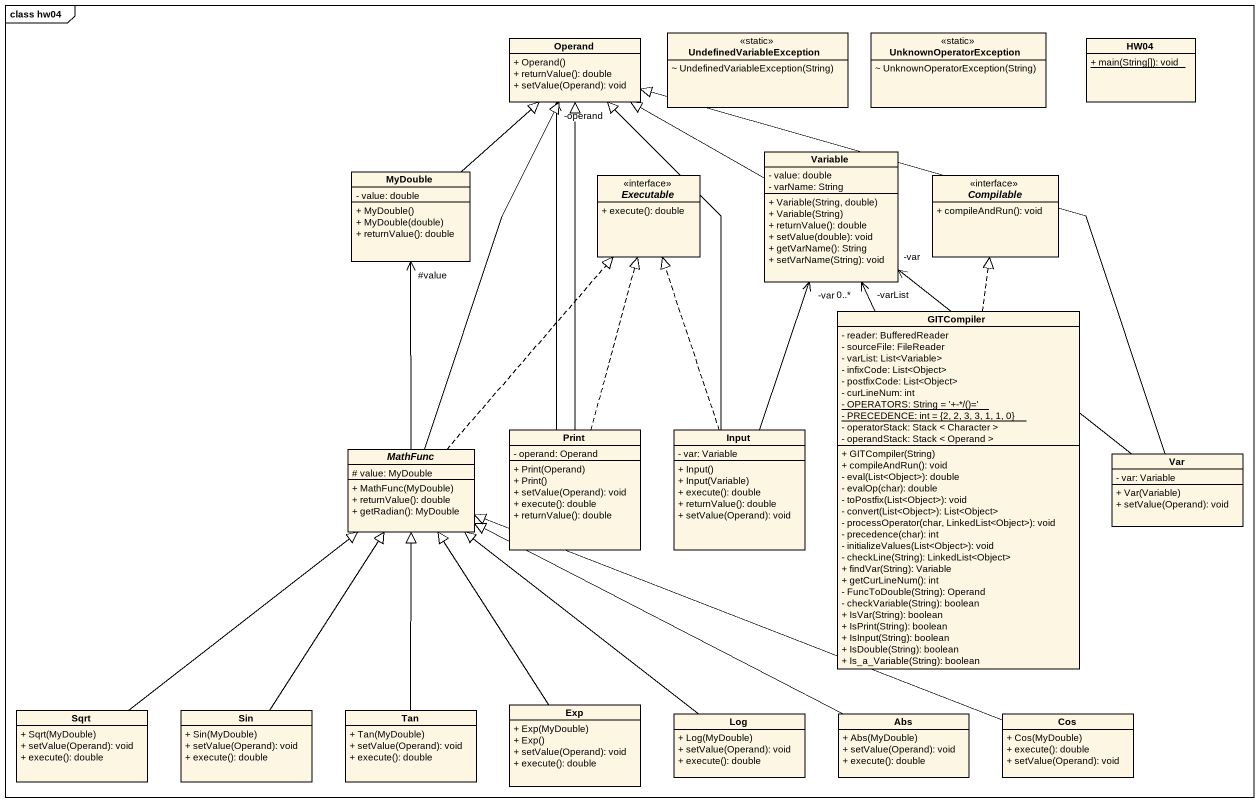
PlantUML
@startuml
mainframe class hw04
hide circle
hide empty members
skinparam classAttributeIconSize 0
class Operand {
  + Operand()
  + returnValue(): double
  + setValue(Operand): void
}
class UndefinedVariableException <<static>> {
  ~ UndefinedVariableException(String)
}
class UnknownOperatorException <<static>> {
  ~ UnknownOperatorException(String)
}
class HW04 {
  {static} + main(String[]): void
}
class MyDouble {
  - value: double
  + MyDouble()
  + MyDouble(double)
  + returnValue(): double
}
interface Executable <<interface>> {
  + execute(): double
}
class Variable {
  - value: double
  - varName: String
  + Variable(String, double)
  + Variable(String)
  + returnValue(): double
  + setValue(double): void
  + getVarName(): String
  + setVarName(String): void
}
interface Compilable <<interface>> {
  + compileAndRun(): void
}
class GITCompiler {
  - reader: BufferedReader
  - sourceFile: FileReader
  - varList: List<Variable>
  - infixCode: List<Object>
  - postfixCode: List<Object>
  - curLineNum: int
  {static} {field} - OPERATORS: String = '+-*/()='
  {static} - PRECEDENCE: int = {2, 2, 3, 3, 1, 1, 0}
  - operatorStack: Stack < Character >
  - operandStack: Stack < Operand >
  + GITCompiler(String)
  + compileAndRun(): void
  - eval(List<Object>): double
  - evalOp(char): double
  - toPostfix(List<Object>): void
  - convert(List<Object>): List<Object>
  - processOperator(char, LinkedList<Object>): void
  - precedence(char): int
  - initializeValues(List<Object>): void
  - checkLine(String): LinkedList<Object>
  + findVar(String): Variable
  + getCurLineNum(): int
  - FuncToDouble(String): Operand
  - checkVariable(String): boolean
  + IsVar(String): boolean
  + IsPrint(String): boolean
  + IsInput(String): boolean
  + IsDouble(String): boolean
  + Is_a_Variable(String): boolean
}
abstract class MathFunc {
  # value: MyDouble
  + MathFunc(MyDouble)
  + returnValue(): double
  + getRadian(): MyDouble
}
class Print {
  - operand: Operand
  + Print(Operand)
  + Print()
  + setValue(Operand): void
  + execute(): double
  + returnValue(): double
}
class Input {
  - var: Variable
  + Input()
  + Input(Variable)
  + execute(): double
  + returnValue(): double
  + setValue(Operand): void
}
class Var {
  - var: Variable
  + Var(Variable)
  + setValue(Operand): void
}
class Sqrt {
  + Sqrt(MyDouble)
  + setValue(Operand): void
  + execute(): double
}
class Sin {
  + Sin(MyDouble)
  + setValue(Operand): void
  + execute(): double
}
class Tan {
  + Tan(MyDouble)
  + setValue(Operand): void
  + execute(): double
}
class Exp {
  + Exp(MyDouble)
  + Exp()
  + setValue(Operand): void
  + execute(): double
}
class Log {
  + Log(MyDouble)
  + setValue(Operand): void
  + execute(): double
}
class Abs {
  + Abs(MyDouble)
  + setValue(Operand): void
  + execute(): double
}
class Cos {
  + Cos(MyDouble)
  + execute(): double
  + setValue(Operand): void
}
MyDouble -up-|> Operand
Variable -left-|> Operand
GITCompiler -up-> "-varList\n0..*" Variable
GITCompiler .up.|> Compilable
MathFunc -up-|> Operand
MathFunc -up-> "#value" MyDouble
MathFunc .up.|> Executable
Print -up-> "-operand" Operand
Print -up-|> Operand
Print .up.|> Executable
Input -up-|> Operand
Input .up.|> Executable
Input -up-> "-var" Variable
Var -up-|> Operand
Var -up-> "-var" Variable
Sqrt -up-|> MathFunc
Sin -up-|> MathFunc
Tan -up-|> MathFunc
Exp -up-|> MathFunc
Log -up-|> MathFunc
Abs -left-|> MathFunc
Cos -left-|> MathFunc
@enduml
